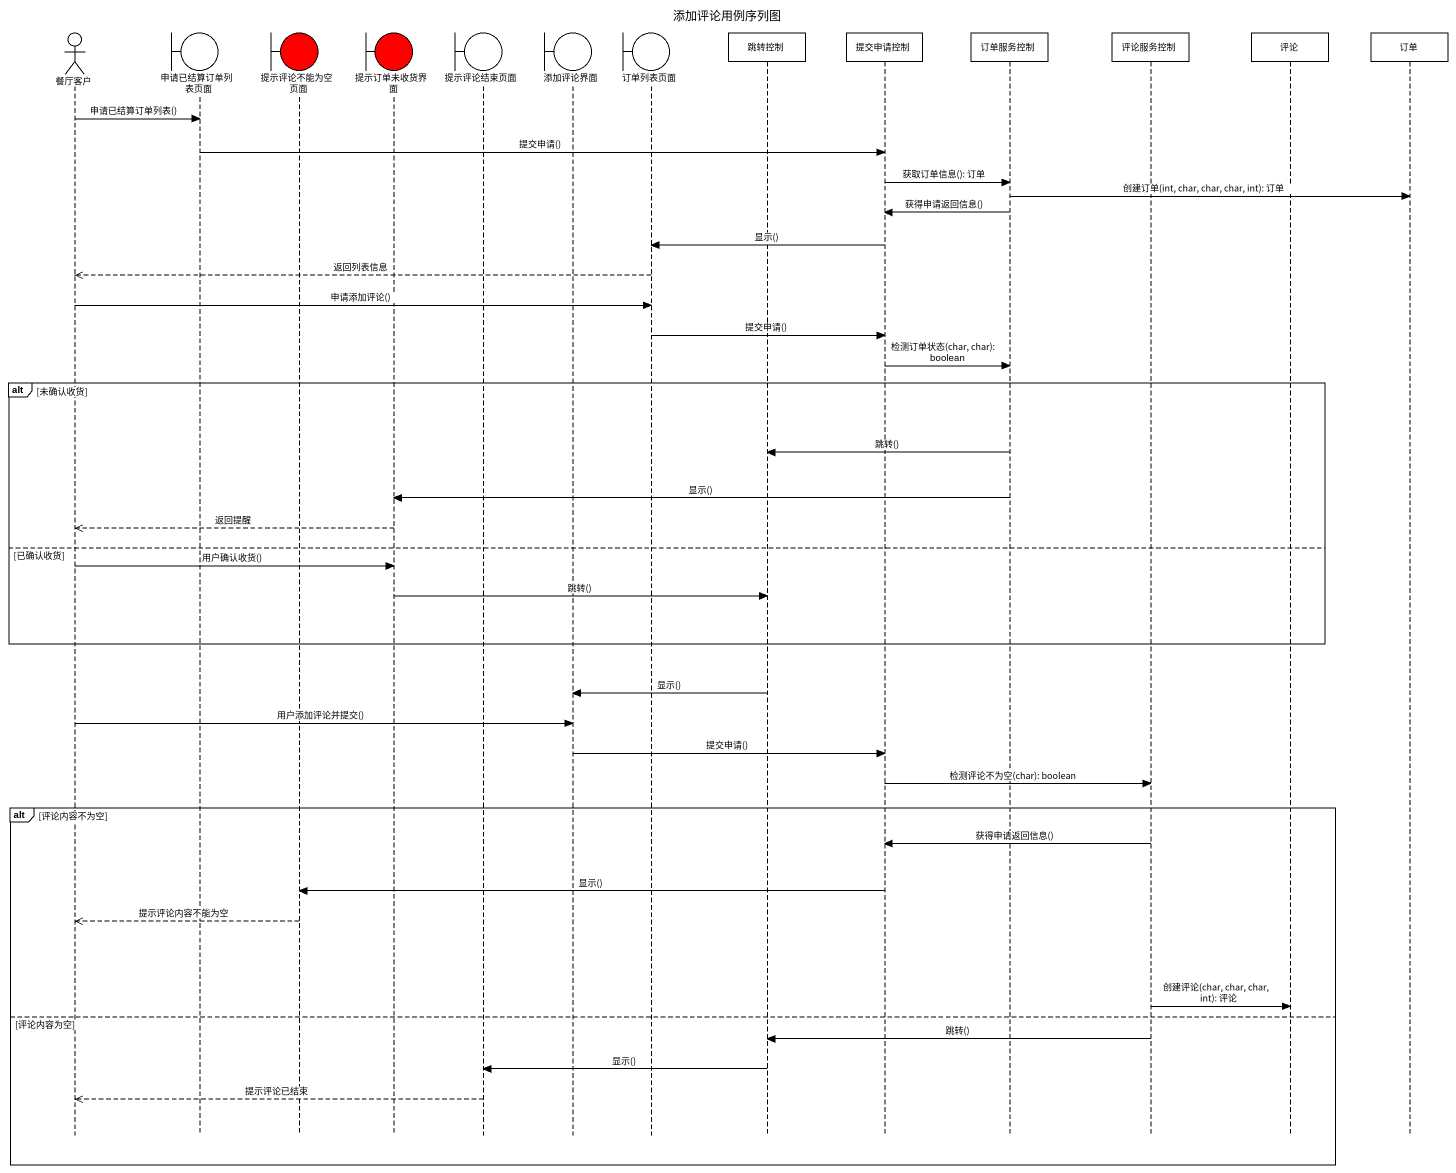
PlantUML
@startuml
title 添加评论用例序列图
hide footbox
actor 餐厅客户
boundary 申请已结算订单列表页面
boundary 提示评论不能为空页面 #FF0000
boundary 提示订单未收货界面 #FF0000
boundary 提示评论结束页面
boundary 添加评论界面
boundary 订单列表页面
participant 跳转控制
participant 提交申请控制
participant 订单服务控制
participant 评论服务控制
participant 评论
participant 订单

餐厅客户 -> 申请已结算订单列表页面 : 申请已结算订单列表()
申请已结算订单列表页面 -> 提交申请控制 : 提交申请()
提交申请控制 -> 订单服务控制 : 获取订单信息(): 订单
订单服务控制 -> 订单 : 创建订单(int, char, char, char, int): 订单
订单服务控制 -> 提交申请控制 : 获得申请返回信息()
提交申请控制 -> 订单列表页面 : 显示()
订单列表页面 -->> 餐厅客户 : 返回列表信息
餐厅客户 -> 订单列表页面 : 申请添加评论()
订单列表页面 -> 提交申请控制 : 提交申请()
提交申请控制 -> 订单服务控制 : 检测订单状态(char, char): boolean
alt 未确认收货
  订单服务控制 -> 跳转控制 : 跳转()
  订单服务控制 -> 提示订单未收货界面 : 显示()
  提示订单未收货界面 -->> 餐厅客户 : 返回提醒
else 已确认收货
  餐厅客户 -> 提示订单未收货界面 : 用户确认收货()
  提示订单未收货界面 -> 跳转控制 : 跳转()
end
跳转控制 -> 添加评论界面 : 显示()
餐厅客户 -> 添加评论界面 : 用户添加评论并提交()
添加评论界面 -> 提交申请控制 : 提交申请()
提交申请控制 -> 评论服务控制 : 检测评论不为空(char): boolean
alt 评论内容不为空
  评论服务控制 -> 提交申请控制 : 获得申请返回信息()
  提交申请控制 -> 提示评论不能为空页面 : 显示()
  提示评论不能为空页面 -->> 餐厅客户 : 提示评论内容不能为空
  评论服务控制 -> 评论 : 创建评论(char, char, char, int): 评论
else 评论内容为空
  评论服务控制 -> 跳转控制 : 跳转()
  跳转控制 -> 提示评论结束页面 : 显示()
  提示评论结束页面 -->> 餐厅客户 : 提示评论已结束
end
@enduml
